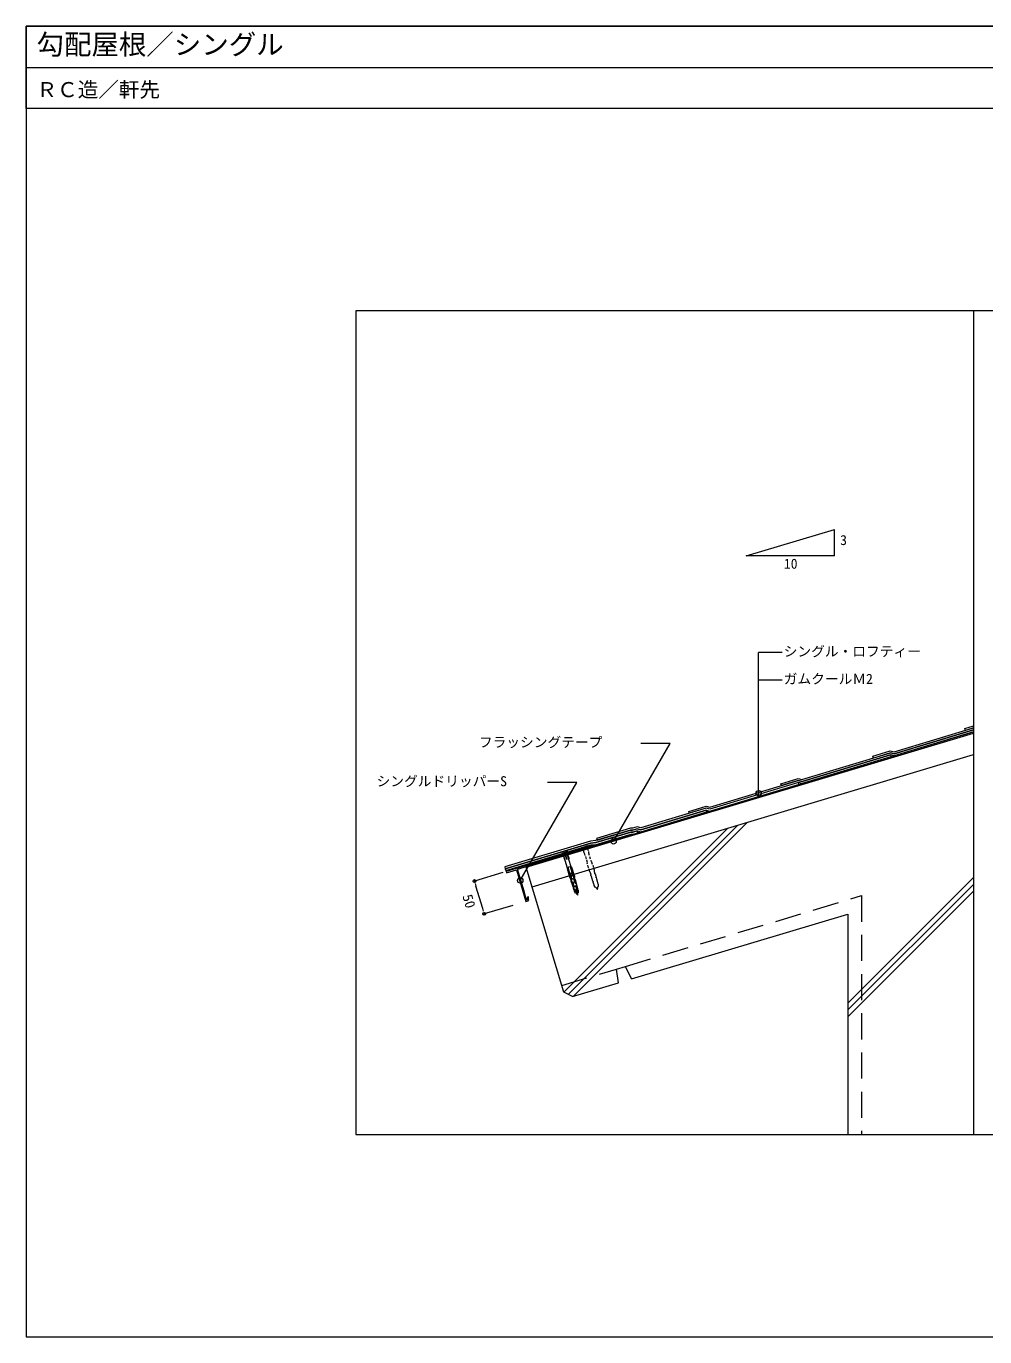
# Model space of a CAD drawing. Units: millimetres, scale not verified. Extents: x -1380 to 1380, y -955 to 955.
# Drawn here: x -1380 to 16, y -955 to 955 of the extents above; entities that cross this region are included whole.
import ezdxf
from ezdxf.enums import TextEntityAlignment as Align

# ---------------------------------------------------------------- set-up
doc = ezdxf.new("R2010")
doc.units = ezdxf.units.MM
doc.header["$LTSCALE"] = 3
doc.linetypes.add('DASHED1', pattern=[1.8, 1.2, -0.6])
doc.linetypes.add('USER2', pattern=[19.05, 12.7, -6.35])
for name, color, linetype, lineweight in [('0-0_0', 7, 'Continuous', 9), ('0-1_HATCH', 9, 'Continuous', 18), ('0-3_KUTAI', 3, 'Continuous', 18), ('0-4_BOUSUI', 1, 'Continuous', 18), ('0-5_MOJI', 7, 'Continuous', 18), ('0-6_sunpo', 7, 'Continuous', 18), ('0-7_KANAMONO_SCREW', 4, 'Continuous', 18), ('0-9_KANAMONO', 4, 'Continuous', 18), ('0-A_single', 6, 'Continuous', 18), ('0-B_WAKU', 7, 'Continuous', 18)]:
    doc.layers.add(name, color=color, linetype=linetype, lineweight=lineweight)
doc.styles.add('ＭＳ ゴシック', font='')
doc.styles.get('ＭＳ ゴシック').set_extended_font_data('MS Gothic')

# ---------------------------------------------------------------- blocks, each defined once
blk = doc.blocks.new('_DOT')
at = {"layer": '0-0_0'}
for p, q in [((-0.5, 0), (-1, 0)), ((0.25, 0), (-0.25, 0))]:
    blk.add_line(p, q, dxfattribs=at)
blk.add_circle((0, 0), 0.25, dxfattribs=at)

msp = doc.modelspace()

# ---------------------------------------------------------------- linework, layer by layer
at = {"layer": '0-0_0', "lineweight": 18}
msp.add_line((-1379.979, 895.016), (1380.021, 895.016), dxfattribs=at)
at = {"layer": '0-1_HATCH'}
for p, q in [((-590.44, -456.072), (-344.062, -209.693)), ((-583.47, -459.001), (-329.92, -205.451)), ((-596.875, -452.607), (-358.204, -213.936)), ((-183.08, -468.827), (0.021, -285.726)), ((-183.08, -478.727), (0.021, -295.625)), ((-183.08, -488.626), (0.021, -305.525))]:
    msp.add_line(p, q, dxfattribs=at)
at = {"layer": '0-3_KUTAI'}
for p, q in [((-651.501, -270.604), (0.021, -75.148)), ((-642.88, -299.339), (0.021, -106.468)), ((-596.905, -452.591), (-651.501, -270.604)), ((-498.249, -433.435), (-183.08, -338.884)), ((-183.08, -338.884), (-183.08, -659.984)), ((-519.959, -419.067), (-507.188, -415.236)), ((-517.405, -439.182), (-519.959, -419.067)), ((-498.249, -433.435), (-507.188, -415.236)), ((-584.453, -459.296), (-517.405, -439.182)), ((-584.453, -459.296), (-596.905, -452.591))]:
    msp.add_line(p, q, dxfattribs=at)
at = {"layer": '0-3_KUTAI', "linetype": 'USER2'}
for p, q in [((-507.188, -415.236), (-163.08, -312.003)), ((-163.08, -312.003), (-163.08, -659.984)), ((-599.778, -443.013), (-519.959, -419.067))]:
    msp.add_line(p, q, dxfattribs=at)
at = {"layer": '0-4_BOUSUI'}
msp.add_line((-676.136, -275.489), (-676.567, -274.052), dxfattribs=at)
msp.add_lwpolyline([(-676.567, -274.052), (-556.839, -238.134), (-549.686, -237.45), (-498.967, -222.234), (-496.016, -222.393), (0.021, -73.581)], dxfattribs=at)
msp.add_lwpolyline([(-651.501, -270.604), (-498.249, -224.628), (-498.536, -223.671), (-651.788, -269.646)], close=True, dxfattribs=at)
at = {"layer": '0-5_MOJI'}
for p, q in [((-331.179, 182.995), (-202.8, 221.508)), ((-202.8, 182.995), (-202.8, 221.508)), ((-202.8, 182.995), (-331.179, 182.995)), ((-313.176, -168.563), (-313.176, 42.165)), ((-278.6, 42.165), (-313.176, 42.165)), ((-278.6, 2.165), (-313.176, 2.165)), ((-524.401, -232.999), (-441.938, -90.168)), ((-441.938, -90.168), (-484.738, -90.168)), ((-660.377, -289.864), (-577.914, -147.034)), ((-577.914, -147.034), (-620.714, -147.034))]:
    msp.add_line(p, q, dxfattribs=at)
for centre in [(-312.933, -162.863), (-524.401, -232.999), (-660.377, -289.864)]:
    msp.add_circle(centre, 4, dxfattribs=at)
at = {"layer": '0-6_sunpo'}
for p, q in [((-685.714, -278.362), (-727.118, -290.783)), ((-715.049, -331.012), (-724.819, -298.446)), ((-671.347, -326.254), (-712.75, -338.675))]:
    msp.add_line(p, q, dxfattribs=at)
at = {"layer": '0-7_KANAMONO_SCREW'}
for p, q in [((-590.99, -247.841), (-599.61, -250.427)), ((-590.99, -247.841), (-590.777, -248.55)), ((-599.61, -250.427), (-599.397, -251.136)), ((-590.777, -248.55), (-599.397, -251.136)), ((-598.37, -251.689), (-599.397, -251.136)), ((-598.241, -252.12), (-598.37, -251.689)), ((-591.201, -250.008), (-598.241, -252.12)), ((-597.245, -252.709), (-598.241, -252.12)), ((-597.149, -252.68), (-597.58, -253.332)), ((-596.057, -258.408), (-597.58, -253.332)), ((-591.709, -251.048), (-597.245, -252.709)), ((-588.902, -280.17), (-597.149, -252.68)), ((-594.936, -260.056), (-596.057, -258.408)), ((-592.81, -257.434), (-594.333, -252.357)), ((-592.025, -259.182), (-594.237, -251.807)), ((-583.557, -278.566), (-591.804, -251.077)), ((-591.086, -251.383), (-591.804, -251.077)), ((-591.709, -251.048), (-591.201, -250.008)), ((-591.33, -249.577), (-590.777, -248.55)), ((-589.563, -256.46), (-591.086, -251.383)), ((-589.563, -256.46), (-589.592, -258.452)), ((-591.201, -272.507), (-591.632, -273.159)), ((-588.04, -285.131), (-591.632, -273.159)), ((-588.203, -279.229), (-590.559, -271.375)), ((-587.762, -269.91), (-590.157, -270.628)), ((-583.462, -278.538), (-588.998, -280.199)), ((-588.481, -281.923), (-588.998, -280.199)), ((-584.649, -279.938), (-588.711, -281.156)), ((-587.35, -285.342), (-588.385, -281.894)), ((-587.485, -282.146), (-588.241, -282.373)), ((-587.341, -282.625), (-588.098, -282.852)), ((-587.015, -286.808), (-588.04, -285.131)), ((-587.197, -283.104), (-587.954, -283.331)), ((-587.054, -283.583), (-587.81, -283.81)), ((-586.91, -284.062), (-587.667, -284.289)), ((-586.766, -284.54), (-587.523, -284.767)), ((-587.456, -279.632), (-585.061, -278.913)), ((-586.594, -285.115), (-587.446, -285.371)), ((-586.929, -287.095), (-587.446, -285.371)), ((-584.659, -278.166), (-587.015, -270.312)), ((-586.086, -285.589), (-586.202, -285.201)), ((-585.799, -285.503), (-586.086, -285.589)), ((-585.947, -283.985), (-584.442, -282.22)), ((-585.799, -285.503), (-585.915, -285.115)), ((-585.598, -286.174), (-585.885, -286.26)), ((-585.769, -286.648), (-585.885, -286.26)), ((-585.138, -271.21), (-585.856, -270.904)), ((-585.718, -284.179), (-584.214, -282.414)), ((-585.481, -286.561), (-585.598, -286.174)), ((-581.546, -283.183), (-585.138, -271.21)), ((-584.246, -281.284), (-584.707, -279.747)), ((-583.174, -279.496), (-584.362, -279.852)), ((-582.944, -280.262), (-583.797, -280.518)), ((-582.245, -285.69), (-583.797, -280.518)), ((-582.897, -280.769), (-583.653, -280.997)), ((-582.753, -281.248), (-583.51, -281.475)), ((-582.944, -280.262), (-583.462, -278.538)), ((-582.609, -281.727), (-583.366, -281.954)), ((-582.466, -282.206), (-583.222, -282.433)), ((-582.322, -282.685), (-583.079, -282.912)), ((-582.006, -283.739), (-583.04, -280.291)), ((-582.178, -283.164), (-582.935, -283.391)), ((-581.91, -283.71), (-582.762, -283.966)), ((-581.393, -285.434), (-582.245, -285.69)), ((-581.017, -289.292), (-582.245, -285.69)), ((-581.327, -285.623), (-582.187, -285.881)), ((-581.103, -286.183), (-581.987, -286.448)), ((-581.393, -285.434), (-581.91, -283.71)), ((-580.135, -289.024), (-581.547, -285.48)), ((-581.546, -283.183), (-581.479, -285.147)), ((-586.077, -286.839), (-586.929, -287.095)), ((-586.026, -287.033), (-586.88, -287.289)), ((-586.003, -290.785), (-586.774, -287.049)), ((-585.875, -287.614), (-586.759, -287.879)), ((-585.724, -288.195), (-586.637, -288.469)), ((-585.573, -288.776), (-586.515, -289.059)), ((-585.422, -289.357), (-586.393, -289.649)), ((-585.271, -289.938), (-586.272, -290.239)), ((-585.12, -290.52), (-586.158, -290.831)), ((-585.669, -292.459), (-586.158, -290.831)), ((-585.12, -290.52), (-586.077, -286.839)), ((-584.64, -292.15), (-585.669, -292.459)), ((-584.515, -292.531), (-585.537, -292.837)), ((-584.27, -296.215), (-585.515, -292.413)), ((-584.328, -293.101), (-585.35, -293.407)), ((-584.142, -293.671), (-585.163, -293.978)), ((-584.64, -292.15), (-585.122, -290.511)), ((-583.955, -294.242), (-584.976, -294.548)), ((-584.885, -287.523), (-582.658, -288.168)), ((-584.802, -287.235), (-582.574, -287.88)), ((-583.768, -294.812), (-584.79, -295.119)), ((-583.395, -295.953), (-584.64, -292.15)), ((-583.581, -295.383), (-584.603, -295.689)), ((-583.395, -295.953), (-584.424, -296.262)), ((-583.899, -297.879), (-584.424, -296.262)), ((-582.906, -297.581), (-583.899, -297.879)), ((-582.807, -297.865), (-583.791, -298.16)), ((-582.485, -301.422), (-583.744, -297.833)), ((-582.641, -298.337), (-583.639, -298.636)), ((-582.424, -298.898), (-583.456, -299.208)), ((-582.23, -299.466), (-583.273, -299.779)), ((-582.608, -297.184), (-583.272, -294.971)), ((-582.036, -300.035), (-583.091, -300.351)), ((-583.016, -293.754), (-581.511, -291.99)), ((-582.32, -297.097), (-582.984, -294.885)), ((-581.841, -300.603), (-582.908, -300.923)), ((-581.647, -301.171), (-582.906, -297.581)), ((-582.787, -293.949), (-581.283, -292.184)), ((-581.647, -301.171), (-582.724, -301.494)), ((-582.207, -303.218), (-582.724, -301.494)), ((-581.129, -302.895), (-582.207, -303.218)), ((-581.315, -291.054), (-581.978, -288.841)), ((-580.971, -303.422), (-581.977, -303.723)), ((-581.22, -305.637), (-581.967, -303.146)), ((-580.828, -303.901), (-581.833, -304.202)), ((-580.88, -286.742), (-581.793, -287.016)), ((-581.724, -298.059), (-579.726, -298.638)), ((-581.027, -290.967), (-581.691, -288.755)), ((-580.684, -304.379), (-581.69, -304.681)), ((-581.641, -297.771), (-579.642, -298.35)), ((-580.657, -287.302), (-581.599, -287.584)), ((-580.54, -304.858), (-581.546, -305.16)), ((-580.382, -305.385), (-581.46, -305.708)), ((-580.434, -287.861), (-581.406, -288.152)), ((-580.211, -288.421), (-581.212, -288.721)), ((-580.382, -305.385), (-581.129, -302.895)), ((-579.98, -288.978), (-581.018, -289.289)), ((-580.521, -290.915), (-581.017, -289.292)), ((-579.491, -290.606), (-580.521, -290.915)), ((-579.468, -294.775), (-580.521, -290.915)), ((-580.512, -303.646), (-580.46, -303.821)), ((-578.558, -304.942), (-580.435, -303.591)), ((-579.394, -290.994), (-580.416, -291.301)), ((-578.414, -305.421), (-580.273, -304.084)), ((-579.236, -291.573), (-580.258, -291.88)), ((-579.078, -292.152), (-580.1, -292.459)), ((-579.491, -290.606), (-579.98, -288.978)), ((-578.92, -292.731), (-579.942, -293.038)), ((-578.762, -293.31), (-579.768, -293.612)), ((-578.592, -294.512), (-579.646, -290.652)), ((-578.604, -293.889), (-579.626, -294.196)), ((-578.438, -294.466), (-579.468, -294.775)), ((-578.308, -301.771), (-579.046, -299.311)), ((-577.986, -296.105), (-578.979, -296.403)), ((-578.055, -300.093), (-578.979, -296.403)), ((-578.902, -304.315), (-578.952, -304.148)), ((-577.921, -296.399), (-578.914, -296.697)), ((-578.615, -304.229), (-578.902, -304.315)), ((-577.788, -296.881), (-578.784, -297.18)), ((-578.021, -301.685), (-578.759, -299.225)), ((-578.697, -302.932), (-578.505, -302.707)), ((-578.615, -304.229), (-578.665, -304.062)), ((-577.629, -297.46), (-578.656, -297.768)), ((-578.558, -304.942), (-577.734, -302.781)), ((-577.47, -298.038), (-578.506, -298.349)), ((-578.468, -303.126), (-578.277, -302.902)), ((-577.986, -296.105), (-578.438, -294.466)), ((-578.414, -305.421), (-577.598, -303.281)), ((-577.31, -298.617), (-578.355, -298.931)), ((-577.217, -299.842), (-578.226, -296.177)), ((-577.151, -299.196), (-578.205, -299.512)), ((-576.977, -299.77), (-578.055, -300.093)), ((-577.897, -307.145), (-577.073, -304.984)), ((-577.753, -307.624), (-576.937, -305.484)), ((-577.639, -302.784), (-577.586, -302.959)), ((-576.46, -301.494), (-577.538, -301.817)), ((-576.79, -304.308), (-577.538, -301.817)), ((-576.374, -302.042), (-577.379, -302.344)), ((-576.23, -302.521), (-577.236, -302.823)), ((-576.086, -303), (-577.092, -303.302)), ((-576.978, -304.987), (-576.925, -305.162)), ((-576.46, -301.494), (-576.977, -299.77)), ((-575.943, -303.479), (-576.948, -303.781)), ((-575.714, -303.985), (-576.79, -304.308)), ((-575.952, -304.056), (-576.699, -301.566)), ((-575.598, -307.5), (-575.713, -303.984)), ((-579.852, -305.849), (-579.799, -306.024)), ((-577.897, -307.145), (-579.774, -305.794)), ((-577.753, -307.624), (-579.612, -306.287))]:
    msp.add_line(p, q, dxfattribs=at)
at = {"layer": '0-7_KANAMONO_SCREW', "linetype": 'DASHED1'}
for points in [[(-570.875, -241.807), (-562.255, -239.221), (-562.042, -239.93), (-562.595, -240.957), (-562.466, -241.388), (-562.974, -242.428), (-563.07, -242.456), (-562.351, -242.763), (-560.828, -247.839), (-560.857, -249.832), (-557.121, -262.283), (-556.403, -262.59), (-552.811, -274.563), (-552.744, -276.526), (-552.658, -276.814), (-552.813, -276.86), (-551.4, -280.404), (-551.245, -280.357), (-550.757, -281.985), (-550.911, -282.032), (-549.858, -285.892), (-549.703, -285.845), (-549.252, -287.485), (-549.491, -287.557), (-548.482, -291.221), (-548.242, -291.149), (-547.725, -292.874), (-547.965, -292.945), (-547.218, -295.436), (-546.978, -295.364), (-546.863, -298.879), (-547.51, -299.073)], [(-550.239, -299.892), (-550.886, -300.086), (-552.725, -297.088), (-552.486, -297.016), (-553.233, -294.526), (-553.472, -294.598), (-553.989, -292.874), (-553.75, -292.802), (-554.925, -289.187), (-555.164, -289.259), (-555.689, -287.641), (-555.535, -287.595), (-556.78, -283.792), (-556.935, -283.839), (-557.423, -282.211), (-557.269, -282.164), (-558.04, -278.428), (-558.194, -278.475), (-558.28, -278.187), (-559.305, -276.511), (-562.897, -264.538), (-562.466, -263.887), (-566.202, -251.435), (-567.322, -249.788), (-568.845, -244.711), (-568.414, -244.06), (-568.51, -244.089), (-569.506, -243.5), (-569.635, -243.069), (-570.663, -242.516), (-570.875, -241.807)]]:
    msp.add_lwpolyline(points, dxfattribs=at)
at = {"layer": '0-7_KANAMONO_SCREW'}
for points in [[(-591.201, -250.008), (-591.33, -249.577), (-598.37, -251.689)], [(-594.237, -251.807), (-594.333, -252.357), (-594.716, -251.95)], [(-592.025, -259.182), (-592.81, -257.434), (-592.504, -259.326), (-594.716, -251.95)], [(-586.077, -286.839), (-587.628, -281.667), (-588.481, -281.923)], [(-583.958, -281.198), (-584.419, -279.66), (-584.707, -279.747)], [(-575.598, -307.5), (-579.621, -308.706), (-581.46, -305.708)]]:
    msp.add_lwpolyline(points, dxfattribs=at)
for centre, radius, start, end in [((-589.984, -271.203), 0.6, 106.69924, 196.69924), ((-587.628, -279.057), 0.6, 196.69924, 286.69924), ((-587.59, -270.484), 0.6, 16.69924, 106.69924), ((-584.957, -284.828), 1.3, 139.55764, 196.69924), ((-584.957, -284.828), 1, 139.55764, 196.69924), ((-585.234, -278.339), 0.6, 286.69924, 16.69924), ((-585.203, -281.571), 1, 319.55764, 16.69924), ((-585.203, -281.571), 1.3, 319.55764, 16.69924), ((-584.523, -286.274), 1.3, 196.69924, 253.84085), ((-584.523, -286.274), 1, 196.69924, 253.84085), ((-582.026, -294.598), 1.3, 139.55764, 196.69924), ((-582.026, -294.598), 1, 139.55764, 196.69924), ((-582.936, -289.129), 1, 16.69924, 73.84085), ((-581.363, -296.81), 1.3, 196.69924, 253.84085), ((-582.936, -289.129), 1.3, 16.69924, 73.84085), ((-581.363, -296.81), 1, 196.69924, 253.84085), ((-582.273, -291.341), 1, 319.55764, 16.69924), ((-582.273, -291.341), 1.3, 319.55764, 16.69924), ((-580.465, -303.632), 0.05, 54.26784, 196.69924), ((-579.981, -303.678), 0.5, 196.69924, 234.26784), ((-580.004, -299.598), 1, 16.69924, 73.84085), ((-580.004, -299.598), 1.3, 16.69924, 73.84085), ((-577.707, -303.775), 1.3, 139.55764, 196.69924), ((-577.707, -303.775), 1, 139.55764, 196.69924), ((-579.266, -302.058), 1, 319.55764, 16.69924), ((-579.266, -302.058), 1.3, 319.55764, 16.69924), ((-577.687, -302.799), 0.05, 16.69924, 159.13065), ((-578.065, -303.103), 0.5, 339.13065, 16.69924), ((-577.026, -305.002), 0.05, 16.69924, 159.13065), ((-577.404, -305.306), 0.5, 339.13065, 16.69924), ((-579.804, -305.835), 0.05, 54.26784, 196.69924), ((-579.32, -305.881), 0.5, 196.69924, 234.26784), ((-570.673, -304.138), 9.383, 207.79079, 230.64978), ((-585.583, -308.611), 9.383, 342.74871, 5.6077)]:
    msp.add_arc(centre, radius, start, end, dxfattribs=at)
at = {"layer": '0-7_KANAMONO_SCREW', "linetype": 'DASHED1'}
for centre, start, end in [((-541.938, -295.517), 207.79079, 230.64978), ((-556.848, -299.99), 342.74871, 5.6077)]:
    msp.add_arc(centre, 9.383, start, end, dxfattribs=at)
at = {"layer": '0-9_KANAMONO'}
for points in [[(-549.255, -238.886), (-556.408, -239.571), (-680.925, -276.926), (-680.351, -278.841), (-665.983, -274.531), (-652.19, -320.507), (-647.784, -319.185), (-648.675, -316.216)], [(-650.208, -316.676), (-649.777, -318.112), (-651.022, -318.486), (-654.786, -305.938), (-654.585, -305.565), (-664.24, -273.382), (-549.255, -238.886)]]:
    msp.add_lwpolyline(points, dxfattribs=at)
for centre, radius, start, end in [((-647.813, -315.957), 2.5, 133.91717, 196.69924), ((-648.992, -314.733), 0.8, 313.91717, 133.91717), ((-647.813, -315.957), 0.9, 133.91717, 196.69924)]:
    msp.add_arc(centre, radius, start, end, dxfattribs=at)
at = {"layer": '0-A_single'}
for points in [[(0.021, -73.581), (-115.693, -108.296), (-121.143, -107.007), (-249.875, -145.627), (-255.324, -144.339), (-279.989, -151.738), (-280.793, -149.056), (-255.41, -141.441), (-249.961, -142.729), (-121.229, -104.11), (-115.779, -105.398), (0.021, -70.658), (-115.779, -105.398), (-121.229, -104.11), (-145.893, -111.509), (-146.698, -108.827), (-121.315, -101.212), (-115.865, -102.501), (0.021, -67.735), (-11.797, -71.28), (-12.602, -68.599), (0.021, -64.812)], [(-682.161, -272.807), (-557.38, -235.373), (-550.227, -234.689), (-523.717, -226.736)]]:
    msp.add_lwpolyline(points, dxfattribs=at)
for points in [[(-120.338, -109.689), (-249.789, -148.524), (-255.239, -147.236), (-383.97, -185.856), (-389.42, -184.567), (-414.084, -191.967), (-414.889, -189.285), (-389.506, -181.67), (-384.056, -182.958), (-255.324, -144.339), (-249.875, -145.627), (-121.143, -107.007)], [(-548.467, -231.237), (-499.641, -216.59), (-496.69, -216.748), (-489.992, -214.739), (-484.542, -216.027), (-389.334, -187.465), (-383.884, -188.753), (-254.434, -149.918), (-255.239, -147.236), (-383.97, -185.856), (-389.42, -184.567), (-484.628, -213.13), (-490.078, -211.841), (-497.027, -213.926), (-499.978, -213.767), (-549.272, -228.556)], [(-682.161, -272.807), (-557.38, -235.373), (-550.227, -234.689), (-499.304, -219.412), (-496.353, -219.57), (-489.906, -217.636), (-484.456, -218.925), (-388.53, -190.147), (-389.334, -187.465), (-484.542, -216.027), (-489.992, -214.739), (-496.69, -216.748), (-499.641, -216.59), (-550.768, -231.928), (-557.92, -232.612), (-682.965, -270.125)], [(-681.356, -275.489), (-556.839, -238.134), (-549.686, -237.45), (-498.967, -222.234), (-496.016, -222.393), (-489.101, -220.318), (-489.906, -217.636), (-496.353, -219.57), (-499.304, -219.412), (-550.227, -234.689), (-557.38, -235.373), (-682.161, -272.807)]]:
    msp.add_lwpolyline(points, close=True, dxfattribs=at)
at = {"layer": '0-B_WAKU'}
msp.add_line((0.021, 540.016), (0.021, -659.984), dxfattribs=at)
for points in [[(1380.021, 835.016), (-1379.979, 835.016), (-1379.979, 955.016), (1380.021, 955.016)], [(-1379.979, -954.984), (1380.021, -954.984), (1380.021, 955.016), (-1379.979, 955.016)], [(-899.979, -659.984), (900.021, -659.984), (900.021, 540.016), (-899.979, 540.016)]]:
    msp.add_lwpolyline(points, close=True, dxfattribs=at)

# ---------------------------------------------------------------- block references
at = {"layer": '0-6_sunpo', "xscale": 8, "yscale": 8}
for p, rotation in [((-727.118, -290.783), 106.69924), ((-712.75, -338.675), 286.69924)]:
    msp.add_blockref('_DOT', p, dxfattribs=dict(at, rotation=rotation))

# ---------------------------------------------------------------- texts
at = {"layer": '0-5_MOJI', "style": 'ＭＳ ゴシック'}
for s, p in [('3', (-194.357, 194.448)), ('10', (-276.334, 159.926)), ('シングル・ロフティー', (-276.6, 32.165)), ('ガムクールＭ2', (-276.6, -7.835)), ('フラッシングテープ', (-720.647, -100.168)), ('シングルドリッパーS', (-869.618, -157.034))]:
    msp.add_text(s, height=14.66, dxfattribs=at).set_placement(p, align=Align.BOTTOM_LEFT)
at = {"layer": '0-6_sunpo', "style": 'ＭＳ ゴシック'}
msp.add_text('50', height=14.66, rotation=286.699, dxfattribs=at).set_placement((-749.018, -313.962), align=Align.BOTTOM_LEFT)
at = {"layer": '0-B_WAKU', "style": 'ＭＳ ゴシック'}
for s, height, p in [('勾配屋根／シングル', 29.33, (-1364.979, 905.016)), ('ＲＣ造／軒先', 21.99, (-1364.979, 845.016))]:
    msp.add_text(s, height=height, dxfattribs=at).set_placement(p, align=Align.BOTTOM_LEFT)

doc.saveas('drawing.dxf')
